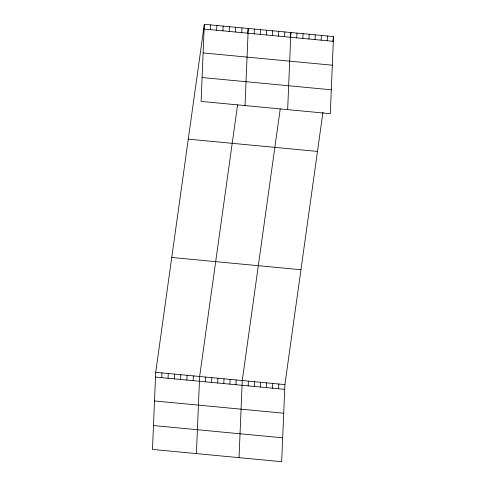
<?xml version="1.0" encoding="UTF-8"?>
<svg xmlns="http://www.w3.org/2000/svg" width="486" height="486" viewBox="0 0 486 486"><rect width="100%" height="100%" fill="white"/><g stroke="black" fill="none" stroke-linecap="round" stroke-linejoin="round"><path stroke-width="0.73" d="M204.327 24.3L201.095 101.41L330.292 113.681L333.524 36.572L204.327 24.3L155.708 372.319L152.476 449.428L281.673 461.7L284.905 384.59L322.959 112.181M161.783 377.671L161.984 372.914M168.059 378.266L168.259 373.509M174.334 378.861L174.535 374.111M180.61 379.463L180.81 374.706M186.885 380.058L187.086 375.301M193.161 380.653L193.361 375.897M210.402 29.652L210.602 24.895M196.405 453.602L199.637 376.492L237.593 104.8M216.677 30.247L216.878 25.491M205.523 381.826L205.724 377.069M222.953 30.843L223.153 26.086M211.617 382.403L211.817 377.646M229.228 31.438L229.428 26.681M217.71 382.986L217.904 378.23M235.503 32.033L235.704 27.283M223.797 383.563L223.997 378.807M241.779 32.635L241.979 27.878M229.89 384.14L230.091 379.384M245.023 105.584L248.255 28.474L247.556 33.467M235.977 384.718L236.178 379.961M254.148 33.807L254.348 29.051M239.039 457.648L242.271 380.538L280.228 108.846M260.235 34.385L260.435 29.628M248.164 385.878L248.358 381.121M266.328 34.962L266.528 30.205M254.251 386.455L254.451 381.698M272.415 35.545L272.616 30.788M260.344 387.032L260.545 382.275M278.508 36.122L278.709 31.365M266.431 387.609L266.632 382.853M284.602 36.699L284.796 31.942M272.525 388.193L272.725 383.436M287.657 109.629L290.889 32.519L290.191 37.513M278.618 388.77L278.812 384.013M296.782 37.853L296.982 33.097M302.869 38.437L303.07 33.68M308.962 39.014L309.163 34.257M315.056 39.591L315.25 34.834M321.143 40.168L321.343 35.411M327.236 40.751L327.436 35.994M332.825 41.565L333.524 36.572M204.126 29.057L333.323 41.328M203.13 52.931L332.327 65.203M202.097 77.535L331.294 89.801M188.282 139.148L317.48 151.419M171.752 257.471L300.949 269.742M155.708 372.319L284.905 384.59M155.508 377.075L284.705 389.347M154.505 400.95L283.703 413.222M153.473 425.554L282.676 437.825"/></g></svg>
